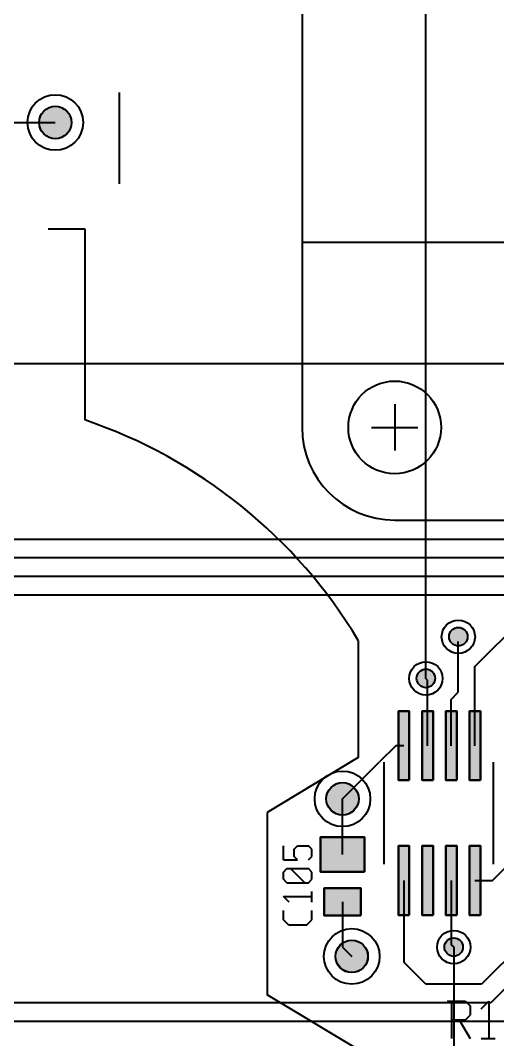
# Model space of a CAD drawing. Header units: millimetres. Extents: x 2 to 157, y 2 to 78.
# Drawn here: x 27.03 to 40.12, y 23.74 to 51.68 of the extents above; entities that cross this region are included whole.
import ezdxf

# ---------------------------------------------------------------- set-up
doc = ezdxf.new("R2010")
doc.units = ezdxf.units.MM
for name, color, linetype in [('bottom_copper', 7, 'Continuous'), ('drill_plated', 7, 'Continuous'), ('top_copper', 7, 'Continuous'), ('top_silk', 7, 'Continuous')]:
    doc.layers.add(name, color=color, linetype=linetype)

msp = doc.modelspace()

# ---------------------------------------------------------------- hatches: boundary and pattern name
at = {"layer": 'bottom_copper', "lineweight": 40}
for points in [[(28.427, 48.795), (28.401, 48.711), (28.36, 48.635), (28.305, 48.567), (28.238, 48.512), (28.161, 48.471), (28.078, 48.446), (27.991, 48.437), (27.904, 48.446), (27.821, 48.471), (27.744, 48.512), (27.676, 48.567), (27.621, 48.635), (27.58, 48.711), (27.555, 48.795), (27.546, 48.882), (27.555, 48.968), (27.58, 49.052), (27.621, 49.128), (27.676, 49.196), (27.744, 49.251), (27.821, 49.292), (27.904, 49.317), (27.991, 49.326), (28.078, 49.317), (28.161, 49.292), (28.238, 49.251), (28.305, 49.196), (28.36, 49.128), (28.401, 49.052), (28.427, 48.968), (28.435, 48.882), (28.427, 48.795)], [(39.289, 34.735), (39.274, 34.687), (39.251, 34.643), (39.219, 34.605), (39.181, 34.573), (39.137, 34.55), (39.089, 34.535), (39.04, 34.531), (38.99, 34.535), (38.943, 34.55), (38.899, 34.573), (38.86, 34.605), (38.829, 34.643), (38.805, 34.687), (38.791, 34.735), (38.786, 34.785), (38.791, 34.834), (38.805, 34.882), (38.829, 34.926), (38.86, 34.964), (38.899, 34.996), (38.943, 35.019), (38.99, 35.034), (39.04, 35.038), (39.089, 35.034), (39.137, 35.019), (39.181, 34.996), (39.219, 34.964), (39.251, 34.926), (39.274, 34.882), (39.289, 34.834), (39.294, 34.785), (39.289, 34.735)], [(38.4, 33.592), (38.385, 33.544), (38.362, 33.5), (38.33, 33.462), (38.292, 33.43), (38.248, 33.407), (38.2, 33.392), (38.151, 33.388), (38.101, 33.392), (38.054, 33.407), (38.01, 33.43), (37.971, 33.462), (37.94, 33.5), (37.916, 33.544), (37.902, 33.592), (37.897, 33.642), (37.902, 33.691), (37.916, 33.739), (37.94, 33.783), (37.971, 33.821), (38.01, 33.853), (38.054, 33.876), (38.101, 33.891), (38.151, 33.895), (38.2, 33.891), (38.248, 33.876), (38.292, 33.853), (38.33, 33.821), (38.362, 33.783), (38.385, 33.739), (38.4, 33.691), (38.405, 33.642), (38.4, 33.592)], [(36.301, 30.253), (36.275, 30.169), (36.234, 30.093), (36.179, 30.025), (36.112, 29.97), (36.035, 29.929), (35.952, 29.904), (35.865, 29.895), (35.778, 29.904), (35.695, 29.929), (35.618, 29.97), (35.55, 30.025), (35.495, 30.093), (35.454, 30.169), (35.429, 30.253), (35.42, 30.34), (35.429, 30.426), (35.454, 30.51), (35.495, 30.586), (35.55, 30.654), (35.618, 30.709), (35.695, 30.75), (35.778, 30.775), (35.865, 30.784), (35.952, 30.775), (36.035, 30.75), (36.112, 30.709), (36.179, 30.654), (36.234, 30.586), (36.275, 30.51), (36.301, 30.426), (36.309, 30.34), (36.301, 30.253)], [(36.555, 25.935), (36.529, 25.851), (36.488, 25.775), (36.433, 25.707), (36.366, 25.652), (36.289, 25.611), (36.206, 25.586), (36.119, 25.577), (36.032, 25.586), (35.949, 25.611), (35.872, 25.652), (35.804, 25.707), (35.749, 25.775), (35.708, 25.851), (35.683, 25.935), (35.674, 26.021), (35.683, 26.108), (35.708, 26.192), (35.749, 26.268), (35.804, 26.336), (35.872, 26.391), (35.949, 26.432), (36.032, 26.457), (36.119, 26.466), (36.206, 26.457), (36.289, 26.432), (36.366, 26.391), (36.433, 26.336), (36.488, 26.268), (36.529, 26.192), (36.555, 26.108), (36.563, 26.021), (36.555, 25.935)], [(39.162, 26.226), (39.147, 26.178), (39.124, 26.134), (39.092, 26.096), (39.054, 26.064), (39.01, 26.041), (38.962, 26.026), (38.913, 26.021), (38.863, 26.026), (38.816, 26.041), (38.772, 26.064), (38.733, 26.096), (38.702, 26.134), (38.678, 26.178), (38.664, 26.226), (38.659, 26.276), (38.664, 26.325), (38.678, 26.373), (38.702, 26.417), (38.733, 26.455), (38.772, 26.487), (38.816, 26.51), (38.863, 26.525), (38.913, 26.529), (38.962, 26.525), (39.01, 26.51), (39.054, 26.487), (39.092, 26.455), (39.124, 26.417), (39.147, 26.373), (39.162, 26.325), (39.167, 26.276), (39.162, 26.226)]]:
    msp.add_hatch(color=7, dxfattribs=at).paths.add_polyline_path(points, flags=0)
at = {"layer": 'drill_plated', "lineweight": 40}
for points in [[(28.427, 48.795), (28.401, 48.711), (28.36, 48.635), (28.305, 48.567), (28.238, 48.512), (28.161, 48.471), (28.078, 48.446), (27.991, 48.437), (27.904, 48.446), (27.821, 48.471), (27.744, 48.512), (27.676, 48.567), (27.621, 48.635), (27.58, 48.711), (27.555, 48.795), (27.546, 48.882), (27.555, 48.968), (27.58, 49.052), (27.621, 49.128), (27.676, 49.196), (27.744, 49.251), (27.821, 49.292), (27.904, 49.317), (27.991, 49.326), (28.078, 49.317), (28.161, 49.292), (28.238, 49.251), (28.305, 49.196), (28.36, 49.128), (28.401, 49.052), (28.427, 48.968), (28.435, 48.882), (28.427, 48.795)], [(39.289, 34.735), (39.274, 34.687), (39.251, 34.643), (39.219, 34.605), (39.181, 34.573), (39.137, 34.55), (39.089, 34.535), (39.04, 34.531), (38.99, 34.535), (38.943, 34.55), (38.899, 34.573), (38.86, 34.605), (38.829, 34.643), (38.805, 34.687), (38.791, 34.735), (38.786, 34.785), (38.791, 34.834), (38.805, 34.882), (38.829, 34.926), (38.86, 34.964), (38.899, 34.996), (38.943, 35.019), (38.99, 35.034), (39.04, 35.038), (39.089, 35.034), (39.137, 35.019), (39.181, 34.996), (39.219, 34.964), (39.251, 34.926), (39.274, 34.882), (39.289, 34.834), (39.294, 34.785), (39.289, 34.735)], [(38.4, 33.592), (38.385, 33.544), (38.362, 33.5), (38.33, 33.462), (38.292, 33.43), (38.248, 33.407), (38.2, 33.392), (38.151, 33.388), (38.101, 33.392), (38.054, 33.407), (38.01, 33.43), (37.971, 33.462), (37.94, 33.5), (37.916, 33.544), (37.902, 33.592), (37.897, 33.642), (37.902, 33.691), (37.916, 33.739), (37.94, 33.783), (37.971, 33.821), (38.01, 33.853), (38.054, 33.876), (38.101, 33.891), (38.151, 33.895), (38.2, 33.891), (38.248, 33.876), (38.292, 33.853), (38.33, 33.821), (38.362, 33.783), (38.385, 33.739), (38.4, 33.691), (38.405, 33.642), (38.4, 33.592)], [(36.301, 30.253), (36.275, 30.169), (36.234, 30.093), (36.179, 30.025), (36.112, 29.97), (36.035, 29.929), (35.952, 29.904), (35.865, 29.895), (35.778, 29.904), (35.695, 29.929), (35.618, 29.97), (35.55, 30.025), (35.495, 30.093), (35.454, 30.169), (35.429, 30.253), (35.42, 30.34), (35.429, 30.426), (35.454, 30.51), (35.495, 30.586), (35.55, 30.654), (35.618, 30.709), (35.695, 30.75), (35.778, 30.775), (35.865, 30.784), (35.952, 30.775), (36.035, 30.75), (36.112, 30.709), (36.179, 30.654), (36.234, 30.586), (36.275, 30.51), (36.301, 30.426), (36.309, 30.34), (36.301, 30.253)], [(36.555, 25.935), (36.529, 25.851), (36.488, 25.775), (36.433, 25.707), (36.366, 25.652), (36.289, 25.611), (36.206, 25.586), (36.119, 25.577), (36.032, 25.586), (35.949, 25.611), (35.872, 25.652), (35.804, 25.707), (35.749, 25.775), (35.708, 25.851), (35.683, 25.935), (35.674, 26.021), (35.683, 26.108), (35.708, 26.192), (35.749, 26.268), (35.804, 26.336), (35.872, 26.391), (35.949, 26.432), (36.032, 26.457), (36.119, 26.466), (36.206, 26.457), (36.289, 26.432), (36.366, 26.391), (36.433, 26.336), (36.488, 26.268), (36.529, 26.192), (36.555, 26.108), (36.563, 26.021), (36.555, 25.935)], [(39.162, 26.226), (39.147, 26.178), (39.124, 26.134), (39.092, 26.096), (39.054, 26.064), (39.01, 26.041), (38.962, 26.026), (38.913, 26.021), (38.863, 26.026), (38.816, 26.041), (38.772, 26.064), (38.733, 26.096), (38.702, 26.134), (38.678, 26.178), (38.664, 26.226), (38.659, 26.276), (38.664, 26.325), (38.678, 26.373), (38.702, 26.417), (38.733, 26.455), (38.772, 26.487), (38.816, 26.51), (38.863, 26.525), (38.913, 26.529), (38.962, 26.525), (39.01, 26.51), (39.054, 26.487), (39.092, 26.455), (39.124, 26.417), (39.147, 26.373), (39.162, 26.325), (39.167, 26.276), (39.162, 26.226)]]:
    msp.add_hatch(color=7, dxfattribs=at).paths.add_polyline_path(points, flags=0)
at = {"layer": 'top_copper', "lineweight": 40}
for points in [[(28.427, 48.795), (28.401, 48.711), (28.36, 48.635), (28.305, 48.567), (28.238, 48.512), (28.161, 48.471), (28.078, 48.446), (27.991, 48.437), (27.904, 48.446), (27.821, 48.471), (27.744, 48.512), (27.676, 48.567), (27.621, 48.635), (27.58, 48.711), (27.555, 48.795), (27.546, 48.882), (27.555, 48.968), (27.58, 49.052), (27.621, 49.128), (27.676, 49.196), (27.744, 49.251), (27.821, 49.292), (27.904, 49.317), (27.991, 49.326), (28.078, 49.317), (28.161, 49.292), (28.238, 49.251), (28.305, 49.196), (28.36, 49.128), (28.401, 49.052), (28.427, 48.968), (28.435, 48.882), (28.427, 48.795)], [(39.289, 34.735), (39.274, 34.687), (39.251, 34.643), (39.219, 34.605), (39.181, 34.573), (39.137, 34.55), (39.089, 34.535), (39.04, 34.531), (38.99, 34.535), (38.943, 34.55), (38.899, 34.573), (38.86, 34.605), (38.829, 34.643), (38.805, 34.687), (38.791, 34.735), (38.786, 34.785), (38.791, 34.834), (38.805, 34.882), (38.829, 34.926), (38.86, 34.964), (38.899, 34.996), (38.943, 35.019), (38.99, 35.034), (39.04, 35.038), (39.089, 35.034), (39.137, 35.019), (39.181, 34.996), (39.219, 34.964), (39.251, 34.926), (39.274, 34.882), (39.289, 34.834), (39.294, 34.785), (39.289, 34.735)], [(38.4, 33.592), (38.385, 33.544), (38.362, 33.5), (38.33, 33.462), (38.292, 33.43), (38.248, 33.407), (38.2, 33.392), (38.151, 33.388), (38.101, 33.392), (38.054, 33.407), (38.01, 33.43), (37.971, 33.462), (37.94, 33.5), (37.916, 33.544), (37.902, 33.592), (37.897, 33.642), (37.902, 33.691), (37.916, 33.739), (37.94, 33.783), (37.971, 33.821), (38.01, 33.853), (38.054, 33.876), (38.101, 33.891), (38.151, 33.895), (38.2, 33.891), (38.248, 33.876), (38.292, 33.853), (38.33, 33.821), (38.362, 33.783), (38.385, 33.739), (38.4, 33.691), (38.405, 33.642), (38.4, 33.592)], [(37.696, 30.848), (37.396, 30.848), (37.396, 32.748), (37.696, 32.748), (37.696, 30.848)], [(38.346, 30.848), (38.046, 30.848), (38.046, 32.748), (38.346, 32.748), (38.346, 30.848)], [(38.996, 30.848), (38.696, 30.848), (38.696, 32.748), (38.996, 32.748), (38.996, 30.848)], [(39.646, 30.848), (39.346, 30.848), (39.346, 32.748), (39.646, 32.748), (39.646, 30.848)], [(36.301, 30.253), (36.275, 30.169), (36.234, 30.093), (36.179, 30.025), (36.112, 29.97), (36.035, 29.929), (35.952, 29.904), (35.865, 29.895), (35.778, 29.904), (35.695, 29.929), (35.618, 29.97), (35.55, 30.025), (35.495, 30.093), (35.454, 30.169), (35.429, 30.253), (35.42, 30.34), (35.429, 30.426), (35.454, 30.51), (35.495, 30.586), (35.55, 30.654), (35.618, 30.709), (35.695, 30.75), (35.778, 30.775), (35.865, 30.784), (35.952, 30.775), (36.035, 30.75), (36.112, 30.709), (36.179, 30.654), (36.234, 30.586), (36.275, 30.51), (36.301, 30.426), (36.309, 30.34), (36.301, 30.253)], [(36.465, 28.341), (35.265, 28.341), (35.265, 29.29), (36.465, 29.29), (36.465, 28.341)], [(37.696, 27.148), (37.396, 27.148), (37.396, 29.048), (37.696, 29.048), (37.696, 27.148)], [(38.346, 27.148), (38.046, 27.148), (38.046, 29.048), (38.346, 29.048), (38.346, 27.148)], [(38.996, 27.148), (38.696, 27.148), (38.696, 29.048), (38.996, 29.048), (38.996, 27.148)], [(39.646, 27.148), (39.346, 27.148), (39.346, 29.048), (39.646, 29.048), (39.646, 27.148)], [(36.365, 27.141), (35.365, 27.141), (35.365, 27.89), (36.365, 27.89), (36.365, 27.141)], [(36.555, 25.935), (36.529, 25.851), (36.488, 25.775), (36.433, 25.707), (36.366, 25.652), (36.289, 25.611), (36.206, 25.586), (36.119, 25.577), (36.032, 25.586), (35.949, 25.611), (35.872, 25.652), (35.804, 25.707), (35.749, 25.775), (35.708, 25.851), (35.683, 25.935), (35.674, 26.021), (35.683, 26.108), (35.708, 26.192), (35.749, 26.268), (35.804, 26.336), (35.872, 26.391), (35.949, 26.432), (36.032, 26.457), (36.119, 26.466), (36.206, 26.457), (36.289, 26.432), (36.366, 26.391), (36.433, 26.336), (36.488, 26.268), (36.529, 26.192), (36.555, 26.108), (36.563, 26.021), (36.555, 25.935)], [(39.162, 26.226), (39.147, 26.178), (39.124, 26.134), (39.092, 26.096), (39.054, 26.064), (39.01, 26.041), (38.962, 26.026), (38.913, 26.021), (38.863, 26.026), (38.816, 26.041), (38.772, 26.064), (38.733, 26.096), (38.702, 26.134), (38.678, 26.178), (38.664, 26.226), (38.659, 26.276), (38.664, 26.325), (38.678, 26.373), (38.702, 26.417), (38.733, 26.455), (38.772, 26.487), (38.816, 26.51), (38.863, 26.525), (38.913, 26.529), (38.962, 26.525), (39.01, 26.51), (39.054, 26.487), (39.092, 26.455), (39.124, 26.417), (39.147, 26.373), (39.162, 26.325), (39.167, 26.276), (39.162, 26.226)]]:
    msp.add_hatch(color=7, dxfattribs=at).paths.add_polyline_path(points, flags=0)

# ---------------------------------------------------------------- linework, layer by layer
at = {"layer": 'bottom_copper', "color": 7, "lineweight": 40}
for p, q in [((38.151, 33.642), (38.151, 56.248)), ((38.913, 26.276), (38.913, 12.052))]:
    msp.add_line(p, q, dxfattribs=at)
for points in [[(28.427, 48.795), (28.401, 48.711), (28.36, 48.635), (28.305, 48.567), (28.238, 48.512), (28.161, 48.471), (28.078, 48.446), (27.991, 48.437), (27.904, 48.446), (27.821, 48.471), (27.744, 48.512), (27.676, 48.567), (27.621, 48.635), (27.58, 48.711), (27.555, 48.795), (27.546, 48.882), (27.555, 48.968), (27.58, 49.052), (27.621, 49.128), (27.676, 49.196), (27.744, 49.251), (27.821, 49.292), (27.904, 49.317), (27.991, 49.326), (28.078, 49.317), (28.161, 49.292), (28.238, 49.251), (28.305, 49.196), (28.36, 49.128), (28.401, 49.052), (28.427, 48.968), (28.435, 48.882), (28.427, 48.795)], [(39.289, 34.735), (39.274, 34.687), (39.251, 34.643), (39.219, 34.605), (39.181, 34.573), (39.137, 34.55), (39.089, 34.535), (39.04, 34.531), (38.99, 34.535), (38.943, 34.55), (38.899, 34.573), (38.86, 34.605), (38.829, 34.643), (38.805, 34.687), (38.791, 34.735), (38.786, 34.785), (38.791, 34.834), (38.805, 34.882), (38.829, 34.926), (38.86, 34.964), (38.899, 34.996), (38.943, 35.019), (38.99, 35.034), (39.04, 35.038), (39.089, 35.034), (39.137, 35.019), (39.181, 34.996), (39.219, 34.964), (39.251, 34.926), (39.274, 34.882), (39.289, 34.834), (39.294, 34.785), (39.289, 34.735)], [(38.4, 33.592), (38.385, 33.544), (38.362, 33.5), (38.33, 33.462), (38.292, 33.43), (38.248, 33.407), (38.2, 33.392), (38.151, 33.388), (38.101, 33.392), (38.054, 33.407), (38.01, 33.43), (37.971, 33.462), (37.94, 33.5), (37.916, 33.544), (37.902, 33.592), (37.897, 33.642), (37.902, 33.691), (37.916, 33.739), (37.94, 33.783), (37.971, 33.821), (38.01, 33.853), (38.054, 33.876), (38.101, 33.891), (38.151, 33.895), (38.2, 33.891), (38.248, 33.876), (38.292, 33.853), (38.33, 33.821), (38.362, 33.783), (38.385, 33.739), (38.4, 33.691), (38.405, 33.642), (38.4, 33.592)], [(36.301, 30.253), (36.275, 30.169), (36.234, 30.093), (36.179, 30.025), (36.112, 29.97), (36.035, 29.929), (35.952, 29.904), (35.865, 29.895), (35.778, 29.904), (35.695, 29.929), (35.618, 29.97), (35.55, 30.025), (35.495, 30.093), (35.454, 30.169), (35.429, 30.253), (35.42, 30.34), (35.429, 30.426), (35.454, 30.51), (35.495, 30.586), (35.55, 30.654), (35.618, 30.709), (35.695, 30.75), (35.778, 30.775), (35.865, 30.784), (35.952, 30.775), (36.035, 30.75), (36.112, 30.709), (36.179, 30.654), (36.234, 30.586), (36.275, 30.51), (36.301, 30.426), (36.309, 30.34), (36.301, 30.253)], [(36.555, 25.935), (36.529, 25.851), (36.488, 25.775), (36.433, 25.707), (36.366, 25.652), (36.289, 25.611), (36.206, 25.586), (36.119, 25.577), (36.032, 25.586), (35.949, 25.611), (35.872, 25.652), (35.804, 25.707), (35.749, 25.775), (35.708, 25.851), (35.683, 25.935), (35.674, 26.021), (35.683, 26.108), (35.708, 26.192), (35.749, 26.268), (35.804, 26.336), (35.872, 26.391), (35.949, 26.432), (36.032, 26.457), (36.119, 26.466), (36.206, 26.457), (36.289, 26.432), (36.366, 26.391), (36.433, 26.336), (36.488, 26.268), (36.529, 26.192), (36.555, 26.108), (36.563, 26.021), (36.555, 25.935)], [(39.162, 26.226), (39.147, 26.178), (39.124, 26.134), (39.092, 26.096), (39.054, 26.064), (39.01, 26.041), (38.962, 26.026), (38.913, 26.021), (38.863, 26.026), (38.816, 26.041), (38.772, 26.064), (38.733, 26.096), (38.702, 26.134), (38.678, 26.178), (38.664, 26.226), (38.659, 26.276), (38.664, 26.325), (38.678, 26.373), (38.702, 26.417), (38.733, 26.455), (38.772, 26.487), (38.816, 26.51), (38.863, 26.525), (38.913, 26.529), (38.962, 26.525), (39.01, 26.51), (39.054, 26.487), (39.092, 26.455), (39.124, 26.417), (39.147, 26.373), (39.162, 26.325), (39.167, 26.276), (39.162, 26.226)]]:
    msp.add_lwpolyline(points, close=True, dxfattribs=at)
for centre, major_axis in [((27.991, 48.882), (0.762, 0)), ((27.991, 48.882), (0.445, 0)), ((39.04, 34.785), (0.457, 0)), ((39.04, 34.785), (0.254, 0)), ((38.151, 33.642), (0.457, 0)), ((38.151, 33.642), (0.254, 0)), ((35.865, 30.34), (0.762, 0)), ((35.865, 30.34), (0.444, 0)), ((36.119, 26.021), (0.762, 0)), ((38.913, 26.276), (0.457, 0)), ((36.119, 26.021), (0.444, 0)), ((38.913, 26.276), (0.254, 0))]:
    msp.add_ellipse(centre, major_axis=major_axis, ratio=1, dxfattribs=at)
at = {"layer": 'drill_plated', "color": 7, "lineweight": 40}
for points in [[(28.427, 48.795), (28.401, 48.711), (28.36, 48.635), (28.305, 48.567), (28.238, 48.512), (28.161, 48.471), (28.078, 48.446), (27.991, 48.437), (27.904, 48.446), (27.821, 48.471), (27.744, 48.512), (27.676, 48.567), (27.621, 48.635), (27.58, 48.711), (27.555, 48.795), (27.546, 48.882), (27.555, 48.968), (27.58, 49.052), (27.621, 49.128), (27.676, 49.196), (27.744, 49.251), (27.821, 49.292), (27.904, 49.317), (27.991, 49.326), (28.078, 49.317), (28.161, 49.292), (28.238, 49.251), (28.305, 49.196), (28.36, 49.128), (28.401, 49.052), (28.427, 48.968), (28.435, 48.882), (28.427, 48.795)], [(39.289, 34.735), (39.274, 34.687), (39.251, 34.643), (39.219, 34.605), (39.181, 34.573), (39.137, 34.55), (39.089, 34.535), (39.04, 34.531), (38.99, 34.535), (38.943, 34.55), (38.899, 34.573), (38.86, 34.605), (38.829, 34.643), (38.805, 34.687), (38.791, 34.735), (38.786, 34.785), (38.791, 34.834), (38.805, 34.882), (38.829, 34.926), (38.86, 34.964), (38.899, 34.996), (38.943, 35.019), (38.99, 35.034), (39.04, 35.038), (39.089, 35.034), (39.137, 35.019), (39.181, 34.996), (39.219, 34.964), (39.251, 34.926), (39.274, 34.882), (39.289, 34.834), (39.294, 34.785), (39.289, 34.735)], [(38.4, 33.592), (38.385, 33.544), (38.362, 33.5), (38.33, 33.462), (38.292, 33.43), (38.248, 33.407), (38.2, 33.392), (38.151, 33.388), (38.101, 33.392), (38.054, 33.407), (38.01, 33.43), (37.971, 33.462), (37.94, 33.5), (37.916, 33.544), (37.902, 33.592), (37.897, 33.642), (37.902, 33.691), (37.916, 33.739), (37.94, 33.783), (37.971, 33.821), (38.01, 33.853), (38.054, 33.876), (38.101, 33.891), (38.151, 33.895), (38.2, 33.891), (38.248, 33.876), (38.292, 33.853), (38.33, 33.821), (38.362, 33.783), (38.385, 33.739), (38.4, 33.691), (38.405, 33.642), (38.4, 33.592)], [(36.301, 30.253), (36.275, 30.169), (36.234, 30.093), (36.179, 30.025), (36.112, 29.97), (36.035, 29.929), (35.952, 29.904), (35.865, 29.895), (35.778, 29.904), (35.695, 29.929), (35.618, 29.97), (35.55, 30.025), (35.495, 30.093), (35.454, 30.169), (35.429, 30.253), (35.42, 30.34), (35.429, 30.426), (35.454, 30.51), (35.495, 30.586), (35.55, 30.654), (35.618, 30.709), (35.695, 30.75), (35.778, 30.775), (35.865, 30.784), (35.952, 30.775), (36.035, 30.75), (36.112, 30.709), (36.179, 30.654), (36.234, 30.586), (36.275, 30.51), (36.301, 30.426), (36.309, 30.34), (36.301, 30.253)], [(36.555, 25.935), (36.529, 25.851), (36.488, 25.775), (36.433, 25.707), (36.366, 25.652), (36.289, 25.611), (36.206, 25.586), (36.119, 25.577), (36.032, 25.586), (35.949, 25.611), (35.872, 25.652), (35.804, 25.707), (35.749, 25.775), (35.708, 25.851), (35.683, 25.935), (35.674, 26.021), (35.683, 26.108), (35.708, 26.192), (35.749, 26.268), (35.804, 26.336), (35.872, 26.391), (35.949, 26.432), (36.032, 26.457), (36.119, 26.466), (36.206, 26.457), (36.289, 26.432), (36.366, 26.391), (36.433, 26.336), (36.488, 26.268), (36.529, 26.192), (36.555, 26.108), (36.563, 26.021), (36.555, 25.935)], [(39.162, 26.226), (39.147, 26.178), (39.124, 26.134), (39.092, 26.096), (39.054, 26.064), (39.01, 26.041), (38.962, 26.026), (38.913, 26.021), (38.863, 26.026), (38.816, 26.041), (38.772, 26.064), (38.733, 26.096), (38.702, 26.134), (38.678, 26.178), (38.664, 26.226), (38.659, 26.276), (38.664, 26.325), (38.678, 26.373), (38.702, 26.417), (38.733, 26.455), (38.772, 26.487), (38.816, 26.51), (38.863, 26.525), (38.913, 26.529), (38.962, 26.525), (39.01, 26.51), (39.054, 26.487), (39.092, 26.455), (39.124, 26.417), (39.147, 26.373), (39.162, 26.325), (39.167, 26.276), (39.162, 26.226)]]:
    msp.add_lwpolyline(points, close=True, dxfattribs=at)
for centre, major_axis in [((27.991, 48.882), (0.445, 0)), ((39.04, 34.785), (0.254, 0)), ((38.151, 33.642), (0.254, 0)), ((35.865, 30.34), (0.444, 0)), ((36.119, 26.021), (0.444, 0)), ((38.913, 26.276), (0.254, 0))]:
    msp.add_ellipse(centre, major_axis=major_axis, ratio=1, dxfattribs=at)
at = {"layer": 'top_copper', "color": 7, "lineweight": 40}
for p, q in [((20.625, 48.882), (27.991, 48.882)), ((4.115, 42.278), (66.345, 42.278)), ((50.597, 37.452), (15.545, 37.452)), ((51.495, 36.944), (15.291, 36.944)), ((53.527, 36.435), (14.275, 36.435)), ((55.559, 35.928), (10.973, 35.928)), ((39.496, 33.971), (40.945, 35.419)), ((39.04, 33.261), (39.04, 34.657)), ((39.496, 31.798), (39.496, 33.971)), ((38.196, 33.596), (38.151, 33.642)), ((38.196, 31.798), (38.196, 33.596)), ((38.846, 33.067), (39.04, 33.261)), ((38.846, 31.798), (38.846, 33.067)), ((37.696, 32.748), (37.396, 32.748)), ((37.396, 32.748), (37.396, 30.848)), ((37.696, 30.848), (37.696, 32.748)), ((38.346, 32.748), (38.046, 32.748)), ((38.046, 32.748), (38.046, 30.848)), ((38.346, 30.848), (38.346, 32.748)), ((38.996, 32.748), (38.696, 32.748)), ((38.696, 32.748), (38.696, 30.848)), ((38.996, 30.848), (38.996, 32.748)), ((39.646, 32.748), (39.346, 32.748)), ((39.346, 32.748), (39.346, 30.848)), ((39.646, 30.848), (39.646, 32.748)), ((37.324, 31.798), (36.881, 31.355)), ((37.546, 31.798), (37.324, 31.798)), ((35.865, 30.34), (36.881, 31.355)), ((37.396, 30.848), (37.696, 30.848)), ((38.046, 30.848), (38.346, 30.848)), ((38.696, 30.848), (38.996, 30.848)), ((39.346, 30.848), (39.646, 30.848)), ((35.865, 28.816), (35.865, 30.34)), ((35.265, 29.29), (35.265, 28.341)), ((36.465, 29.29), (35.265, 29.29)), ((36.465, 28.341), (36.465, 29.29)), ((39.974, 28.098), (40.945, 29.07)), ((37.696, 29.048), (37.396, 29.048)), ((37.396, 29.048), (37.396, 27.148)), ((37.696, 27.148), (37.696, 29.048)), ((38.346, 29.048), (38.046, 29.048)), ((38.046, 29.048), (38.046, 27.148)), ((38.346, 27.148), (38.346, 29.048)), ((38.996, 29.048), (38.696, 29.048)), ((38.696, 29.048), (38.696, 27.148)), ((38.996, 27.148), (38.996, 29.048)), ((39.646, 29.048), (39.346, 29.048)), ((39.346, 29.048), (39.346, 27.148)), ((39.646, 27.148), (39.646, 29.048)), ((35.265, 28.341), (36.465, 28.341)), ((37.546, 28.098), (37.546, 25.864)), ((38.846, 28.098), (38.846, 26.342)), ((39.496, 28.098), (39.974, 28.098)), ((35.365, 27.89), (35.365, 27.141)), ((36.365, 27.89), (35.365, 27.89)), ((36.365, 27.141), (36.365, 27.89)), ((35.865, 27.515), (35.865, 26.276)), ((35.365, 27.141), (36.365, 27.141)), ((37.396, 27.148), (37.696, 27.148)), ((38.046, 27.148), (38.346, 27.148)), ((38.696, 27.148), (38.996, 27.148)), ((39.346, 27.148), (39.646, 27.148)), ((41.707, 27.291), (39.675, 25.259)), ((35.865, 26.276), (36.119, 26.021)), ((38.846, 26.342), (38.913, 26.276)), ((38.151, 25.259), (37.546, 25.864)), ((40.945, 25.767), (39.929, 24.752)), ((39.675, 25.259), (38.151, 25.259)), ((39.929, 24.752), (13.005, 24.752)), ((12.497, 24.244), (42.439, 24.244))]:
    msp.add_line(p, q, dxfattribs=at)
for points in [[(28.427, 48.795), (28.401, 48.711), (28.36, 48.635), (28.305, 48.567), (28.238, 48.512), (28.161, 48.471), (28.078, 48.446), (27.991, 48.437), (27.904, 48.446), (27.821, 48.471), (27.744, 48.512), (27.676, 48.567), (27.621, 48.635), (27.58, 48.711), (27.555, 48.795), (27.546, 48.882), (27.555, 48.968), (27.58, 49.052), (27.621, 49.128), (27.676, 49.196), (27.744, 49.251), (27.821, 49.292), (27.904, 49.317), (27.991, 49.326), (28.078, 49.317), (28.161, 49.292), (28.238, 49.251), (28.305, 49.196), (28.36, 49.128), (28.401, 49.052), (28.427, 48.968), (28.435, 48.882), (28.427, 48.795)], [(39.289, 34.735), (39.274, 34.687), (39.251, 34.643), (39.219, 34.605), (39.181, 34.573), (39.137, 34.55), (39.089, 34.535), (39.04, 34.531), (38.99, 34.535), (38.943, 34.55), (38.899, 34.573), (38.86, 34.605), (38.829, 34.643), (38.805, 34.687), (38.791, 34.735), (38.786, 34.785), (38.791, 34.834), (38.805, 34.882), (38.829, 34.926), (38.86, 34.964), (38.899, 34.996), (38.943, 35.019), (38.99, 35.034), (39.04, 35.038), (39.089, 35.034), (39.137, 35.019), (39.181, 34.996), (39.219, 34.964), (39.251, 34.926), (39.274, 34.882), (39.289, 34.834), (39.294, 34.785), (39.289, 34.735)], [(38.4, 33.592), (38.385, 33.544), (38.362, 33.5), (38.33, 33.462), (38.292, 33.43), (38.248, 33.407), (38.2, 33.392), (38.151, 33.388), (38.101, 33.392), (38.054, 33.407), (38.01, 33.43), (37.971, 33.462), (37.94, 33.5), (37.916, 33.544), (37.902, 33.592), (37.897, 33.642), (37.902, 33.691), (37.916, 33.739), (37.94, 33.783), (37.971, 33.821), (38.01, 33.853), (38.054, 33.876), (38.101, 33.891), (38.151, 33.895), (38.2, 33.891), (38.248, 33.876), (38.292, 33.853), (38.33, 33.821), (38.362, 33.783), (38.385, 33.739), (38.4, 33.691), (38.405, 33.642), (38.4, 33.592)], [(37.696, 30.848), (37.396, 30.848), (37.396, 32.748), (37.696, 32.748), (37.696, 30.848)], [(38.346, 30.848), (38.046, 30.848), (38.046, 32.748), (38.346, 32.748), (38.346, 30.848)], [(38.996, 30.848), (38.696, 30.848), (38.696, 32.748), (38.996, 32.748), (38.996, 30.848)], [(39.646, 30.848), (39.346, 30.848), (39.346, 32.748), (39.646, 32.748), (39.646, 30.848)], [(36.301, 30.253), (36.275, 30.169), (36.234, 30.093), (36.179, 30.025), (36.112, 29.97), (36.035, 29.929), (35.952, 29.904), (35.865, 29.895), (35.778, 29.904), (35.695, 29.929), (35.618, 29.97), (35.55, 30.025), (35.495, 30.093), (35.454, 30.169), (35.429, 30.253), (35.42, 30.34), (35.429, 30.426), (35.454, 30.51), (35.495, 30.586), (35.55, 30.654), (35.618, 30.709), (35.695, 30.75), (35.778, 30.775), (35.865, 30.784), (35.952, 30.775), (36.035, 30.75), (36.112, 30.709), (36.179, 30.654), (36.234, 30.586), (36.275, 30.51), (36.301, 30.426), (36.309, 30.34), (36.301, 30.253)], [(36.465, 28.341), (35.265, 28.341), (35.265, 29.29), (36.465, 29.29), (36.465, 28.341)], [(37.696, 27.148), (37.396, 27.148), (37.396, 29.048), (37.696, 29.048), (37.696, 27.148)], [(38.346, 27.148), (38.046, 27.148), (38.046, 29.048), (38.346, 29.048), (38.346, 27.148)], [(38.996, 27.148), (38.696, 27.148), (38.696, 29.048), (38.996, 29.048), (38.996, 27.148)], [(39.646, 27.148), (39.346, 27.148), (39.346, 29.048), (39.646, 29.048), (39.646, 27.148)], [(36.365, 27.141), (35.365, 27.141), (35.365, 27.89), (36.365, 27.89), (36.365, 27.141)], [(36.555, 25.935), (36.529, 25.851), (36.488, 25.775), (36.433, 25.707), (36.366, 25.652), (36.289, 25.611), (36.206, 25.586), (36.119, 25.577), (36.032, 25.586), (35.949, 25.611), (35.872, 25.652), (35.804, 25.707), (35.749, 25.775), (35.708, 25.851), (35.683, 25.935), (35.674, 26.021), (35.683, 26.108), (35.708, 26.192), (35.749, 26.268), (35.804, 26.336), (35.872, 26.391), (35.949, 26.432), (36.032, 26.457), (36.119, 26.466), (36.206, 26.457), (36.289, 26.432), (36.366, 26.391), (36.433, 26.336), (36.488, 26.268), (36.529, 26.192), (36.555, 26.108), (36.563, 26.021), (36.555, 25.935)], [(39.162, 26.226), (39.147, 26.178), (39.124, 26.134), (39.092, 26.096), (39.054, 26.064), (39.01, 26.041), (38.962, 26.026), (38.913, 26.021), (38.863, 26.026), (38.816, 26.041), (38.772, 26.064), (38.733, 26.096), (38.702, 26.134), (38.678, 26.178), (38.664, 26.226), (38.659, 26.276), (38.664, 26.325), (38.678, 26.373), (38.702, 26.417), (38.733, 26.455), (38.772, 26.487), (38.816, 26.51), (38.863, 26.525), (38.913, 26.529), (38.962, 26.525), (39.01, 26.51), (39.054, 26.487), (39.092, 26.455), (39.124, 26.417), (39.147, 26.373), (39.162, 26.325), (39.167, 26.276), (39.162, 26.226)]]:
    msp.add_lwpolyline(points, close=True, dxfattribs=at)
for centre, major_axis in [((27.991, 48.882), (0.762, 0)), ((27.991, 48.882), (0.445, 0)), ((39.04, 34.785), (0.457, 0)), ((39.04, 34.785), (0.254, 0)), ((38.151, 33.642), (0.457, 0)), ((38.151, 33.642), (0.254, 0)), ((35.865, 30.34), (0.762, 0)), ((35.865, 30.34), (0.444, 0)), ((36.119, 26.021), (0.762, 0)), ((38.913, 26.276), (0.457, 0)), ((36.119, 26.021), (0.444, 0)), ((38.913, 26.276), (0.254, 0))]:
    msp.add_ellipse(centre, major_axis=major_axis, ratio=1, dxfattribs=at)
at = {"layer": 'top_silk', "color": 7, "lineweight": 40}
for p, q in [((34.755, 58.303), (34.755, 40.523)), ((29.738, 49.7), (29.738, 47.2)), ((27.798, 45.97), (28.798, 45.97)), ((28.798, 45.97), (28.798, 40.727)), ((34.755, 45.603), (41.105, 45.603)), ((37.295, 41.158), (37.295, 39.889)), ((36.66, 40.523), (37.93, 40.523)), ((37.295, 37.983), (83.015, 37.983)), ((36.298, 34.681), (36.298, 31.47)), ((36.298, 31.47), (33.798, 29.97)), ((36.996, 31.348), (36.996, 28.548)), ((39.996, 31.348), (39.996, 28.548)), ((33.798, 29.97), (33.798, 24.97)), ((34.244, 28.665), (34.244, 29.056)), ((34.537, 28.958), (34.635, 29.056)), ((34.537, 28.763), (34.537, 28.958)), ((34.635, 29.056), (34.929, 29.056)), ((35.026, 28.958), (34.929, 29.056)), ((35.026, 28.763), (35.026, 28.958)), ((34.244, 28.665), (34.635, 28.665)), ((34.635, 28.665), (34.537, 28.763)), ((34.929, 28.665), (35.026, 28.763)), ((34.244, 28.332), (34.342, 28.43)), ((34.244, 28.137), (34.244, 28.332)), ((34.342, 28.43), (34.929, 28.43)), ((34.831, 28.039), (34.44, 28.43)), ((35.026, 28.332), (34.929, 28.43)), ((35.026, 28.137), (35.026, 28.332)), ((34.342, 28.039), (34.244, 28.137)), ((34.342, 28.039), (34.929, 28.039)), ((34.929, 28.039), (35.026, 28.137)), ((34.401, 27.511), (34.244, 27.667)), ((34.244, 27.667), (35.026, 27.667)), ((35.026, 27.511), (35.026, 27.804)), ((34.244, 27.022), (34.244, 27.276)), ((35.026, 27.022), (35.026, 27.276)), ((34.381, 26.885), (34.244, 27.022)), ((34.381, 26.885), (34.889, 26.885)), ((34.889, 26.885), (35.026, 27.022)), ((37.546, 26.848), (37.546, 26.648)), ((36.298, 23.47), (33.798, 24.97)), ((38.73, 24.79), (39.238, 24.79)), ((38.857, 24.79), (38.857, 23.774)), ((39.238, 24.79), (39.365, 24.663)), ((39.365, 24.663), (39.365, 24.409)), ((39.67, 24.587), (39.873, 24.79)), ((39.873, 24.79), (39.873, 23.774)), ((39.238, 24.282), (39.365, 24.409)), ((38.857, 24.282), (39.238, 24.282)), ((39.061, 24.282), (39.365, 23.774)), ((39.67, 23.774), (40.051, 23.774))]:
    msp.add_line(p, q, dxfattribs=at)
msp.add_ellipse((37.295, 40.523), major_axis=(1.27, 0), ratio=1, dxfattribs=at)
for centre, major_axis, start_param, end_param in [((24.298, 27.47), (14, 0), 0.5411, 1.243559), ((37.295, 40.523), (2.54, 0), 3.141593, 4.712389)]:
    msp.add_ellipse(centre, major_axis=major_axis, ratio=1, start_param=start_param, end_param=end_param, dxfattribs=at)

doc.saveas('drawing.dxf')
